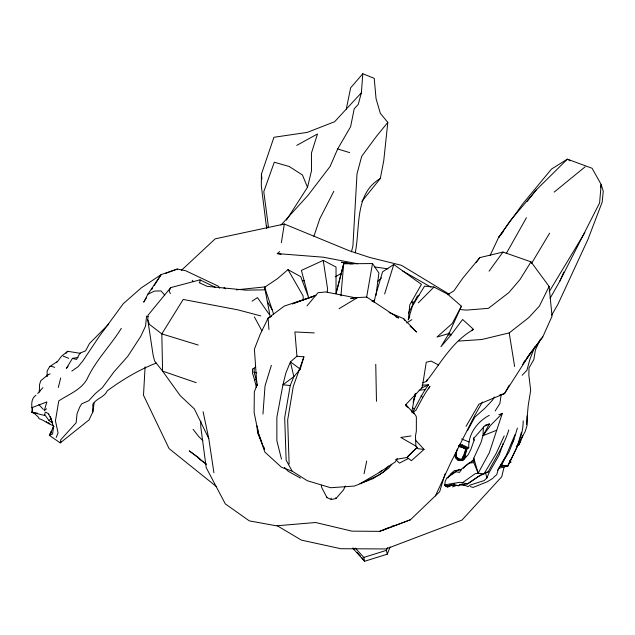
<?xml version="1.0" encoding="UTF-8"?>
<svg xmlns="http://www.w3.org/2000/svg" width="635" height="635" viewBox="0 0 635 635"><rect width="100%" height="100%" fill="white"/><g stroke="black" fill="none" stroke-linecap="round" stroke-linejoin="round"><path stroke-width="0.95" d="M375.952 295.648L378.912 273.026L372.491 263.549L343.702 263.795L336.018 293.568L336.042 267.049L323.239 260.39L301.403 270.399L308.618 297.553L300.768 276.685L287.98 269.621L277.535 278.63L264.628 287.282L269.946 315.404L257.469 297.601L252.079 301.149M508.794 429.974C504.095 445.325 495.403 458.018 488.14 471.948L483.989 473.861L478.187 473.226L473.766 462.597L473.781 458.121L481.012 442.476L482.989 435.673L489.371 423.966L485.402 425.132L473.789 438.309L474.075 440.293L470.892 449.389L468.13 454.731L463.526 459.811L458.327 460.184L455.231 456.692L456.2 458.573L458.367 460.542L461.439 460.542L462.439 459.923M361.775 201.493L380.294 178.554L383.746 160.75L387.81 122.404L380.317 113.308L376.055 98.679L374.213 78.335L362.799 73.731L361.394 92.758L334.629 121.73L307.237 132.398L273.947 137.271L261.422 174.093L261.318 185.88L266.652 228.592M47.046 376.237L47.188 370.888L49.649 366.609L57.634 361.378L61.468 356.251L67.675 351.282L80.653 353.409M39.346 391.803L39.545 384.651L40.703 380.786L47.99 374.737L50.157 373.88M256.842 381.881L254.071 372.118L254.198 367.879L255.524 367.213M455.327 456.882L455.438 453.223M456.025 452.263L455.874 457.367L455.231 456.692M213.916 472.781L208.78 438.563L194.397 408.964L180.213 395.645L162.576 371.118L154.63 361.061L153.146 355.306L147.749 319.81L148.026 315.222L170.688 287.623L200.017 279.86L199.922 282.17L199.207 282.678L207.137 286.353L246.118 290.147L265.827 289.822M466.106 456.12L463.526 459.811L458.645 458.605L456.136 456.882L456.295 458.486L456.343 452.549L457.343 449.064M498.84 414.703L502.333 413.401L496.729 430.22L482.989 435.673L483.402 426.871M523.169 420.807C523.343 437.142 514.525 451.763 507.754 466.138L499.11 468.13M145.09 366.863L143.502 395.272L169.085 448.596L216.479 486.656M327.271 292.005L327.485 288.211L323.239 260.39M53.253 425.506C48.062 424.299 44.14 419.918 38.91 418.656L38.608 417.409L34.369 413.448L31.75 412.313L32.679 411.472C31.361 406.059 30.647 398.788 35.917 395.216M489.267 415.338C477.472 421.521 468.019 434.054 468.765 447.865L466.4 448.866L458.843 446.04M262.953 414.028L265.033 385.874L271.375 365.308M451.866 484.791L445.595 486.156L444.889 484.815L445.183 481.346L446.913 477.83L455.914 471.813L459.621 472.376L461.359 469.201L468.86 463.121L473.766 462.597M526.534 424.474L528.177 405.813L530.677 390.295L528.86 375.285L529.011 367.927L533.805 359.664L535.432 349.877L540.464 339.13M340.931 295.91L343.702 263.795L336.018 293.568M50.927 433.578L51.133 431.752L49.347 435.372L60.254 442.897L89.067 419.886L92.837 411.964L94.139 402.971M456.136 456.882L458.406 459.486L458.367 460.542M355.203 252.873C360.434 227.401 354.227 193.738 380.294 178.554M501.166 394.795L499.856 403.519L495.165 410.988M281.376 242.641L284.329 224.02L349.456 250.825L369.824 257.477L401.487 265.327L449.35 294.322M49.03 414.163L45.895 412.139L45.093 412.567L44.593 415.449L31.75 412.313L32.329 408.821M281.495 459.137L276.868 440.777L276.876 417.251L282.94 384.786L285.79 373.229L290.409 361.847L296.95 356.235L303.903 356.838L300.276 369.133L293.862 376.658L290.227 385.532L284.686 417.679L286.147 460.161L292.148 471.146L307.276 480.711L330.621 487.736L354.441 486.045L373.047 478.592L383.858 471.781L388.636 466.05M366.578 297.498L372.491 263.549M411.766 412.083L415.155 393.676M352.742 548.124L364.577 561.269L387.271 554.188L390.065 546.989M374.102 302.514L375.436 295.934L382.564 271.844L393.779 264.485L421.418 284.377L409.773 304.895L408.265 319.929L412.48 305.872L424.561 286.139L433.983 287.02L447.651 294.195L461.391 306.197L449.024 333.47L440.944 346.694L450.39 335.732L462.621 319.492L473.591 329.422C452.39 341.32 440.785 362.974 426.323 381.492L422.767 382.778M346.281 109.109L350.639 87.836L362.799 73.731M364.053 473.773L366.697 461.042M463.526 459.811L462.066 459.7L464.455 455.438L465.765 449.334L466.4 448.866L462.248 446.603L458.883 445.905M413.115 402.336L415.504 394.16M462.756 459.676L464.844 455.843L466.4 448.866L464.455 455.438M257.389 384.008L254.325 391.843L254.119 412.456L258.262 432.967L264.851 452.064L281.599 467.368L292.148 471.146M504.253 466.273L501.745 476.726L461.962 520.105L385.969 548.95L340.797 548.719L301.411 540.115L277.098 525.677M58.293 387.517L60.706 377.992M351.401 251.881L352.901 246.229L357.021 173.712L361.72 156.258L376.499 136.271L387.81 122.404M361.394 92.758L358.259 104.386L354.195 108.815L350.623 126.698L337.661 148.971L330.113 166.426L307.983 195.389L281.011 225.06M600.392 187.269L601.154 184.475L592.098 168.267L567.349 159.163L551.49 169.069L522.875 203.66L498.554 237.561L490.156 255.333M521.454 432.276L516.93 447.429L507.754 466.138L501.348 465.423L501.991 466.439L501.65 465.082L504.809 458.097M414.766 397.169L415.893 393.438M445.032 473.9L439.65 491.72L410.488 519.74L383.365 529.995M493.355 477.576L496.729 474.647L498.229 469.622L509.119 451.691L513.898 439.642L517.43 428.014M384.635 293.997L393.779 264.485M257.5 384.151L256.945 385.882L254.405 349.131L260.144 334.423L268.065 318.206L284.313 306.086L314.92 295.831L292.322 303.871L316.047 295.259M303.903 356.838L293.314 386.255L287.663 420.06L289.123 463.955M313.912 236.26L319.77 218.821L333.843 191.262M464.844 455.843L467.209 448.802L459.55 444.857M462.066 459.7L465.765 449.334L462.042 447.286L458.883 446.619M503.206 443.428L499.229 454.882L489.037 472.71L486.966 477.877L484.211 480.568L470.305 485.013L468.058 486.616L461.661 484.053M39.553 392.025L40.021 390.7L42.958 387.683M496.729 430.22L489.307 452.731L478.187 473.226L475.155 473.702L462.407 482.806L460.018 482.29L444.889 484.815L445.762 486.108L450.001 485.965L453.715 484.95L456.89 485.291L452.549 486.87M458.764 445.429L462.121 446.27L462.59 444.984L459.788 444.214M53.777 426.379L53.142 428.077L53.626 426.855M534.71 346.821L529.852 359.577L526.883 370.332L522.145 375.237M514.993 434.697L506.158 455.549L497.499 470.416M387.271 554.188L386.382 550.362L387.485 547.64M56.213 437.436L58.079 432.895L55.435 420.791L58.761 400.923C68.588 394.335 80.645 390.184 86.892 379.389C95.599 360.482 110.427 345.829 121.325 328.358M509.064 462.986L507.754 466.138L501.65 465.082M428.577 388.874L429.935 386.326C424.45 393.898 420.394 402.074 415.917 410.25L412.234 412.559C417.941 403.376 421.942 393.375 428.593 384.794L422.029 385.255M170.688 287.623L169.14 291.195L170.37 293.608M448.183 487.069L445.508 486.148L444.889 484.815M408.591 319.111L409.75 316.46M550.132 298.236L559.895 281.035L563.832 272.058M522.883 435.785L518.612 445.278L516.247 446.453M522.462 364.577L542.766 336.923L552.061 316.174L549.1 286.425L531.003 261.842L502.991 252.055L479.822 257.612L462.812 278.122L453.858 290.925L447.373 294.735M426.323 381.492L427.149 379.698M435.419 495.967L450.929 462.304L474.337 416.242L482.378 402.034M53.134 428.101L53.832 426.601M345.353 486.029L343.503 489.934L336.018 498.515L331.343 499.523L326.962 497.594L321.81 487.736L321.278 485.219M504.198 435.896L496.054 453.731L483.989 473.861L478.219 476.512L467.59 483.894L459.407 485.108L458.446 485.791L454.223 484.95L449.001 485.354M53.697 426.355L49.347 435.372L52.546 434.007L53.554 427.188L50.348 416.457M549.1 286.425L539.393 306.118L528.741 317.643L509.222 332.899L481.751 339.519L458.835 341.051M463.701 455.319L461.145 460.311L461.042 459.581L458.327 460.184L456.517 457.883L458.406 459.486M559.895 281.035L599.599 202.922L601.154 184.475L603.25 191.294L602.186 202.089L587.907 239.506L557.935 304.284L551.648 315.214M511.643 444.048L513.898 439.642M219.329 288.258L218.75 286.385L185.618 270.708L177.371 269.042L161.171 274.59L147.82 294.259L143.708 302.197L146.352 298.013M408.44 313.103L417.378 296.077L419.108 295.212M413.782 399.558L414.695 397.82M461.391 306.197L452.247 323.493L437.015 337.042L449.024 333.47M467.408 430.681L474.972 417.036L484.894 408.234L492.427 400.248L494.443 397.01M447.738 478.155L449.12 475.694L454.509 472.162L459.272 469.36L461.716 469.773M506.23 253.627L526.431 217.71M509.278 385.104L504.5 393.605L478.925 404.225L466.05 426.363M521.589 437.912L525.137 431.657L527.169 425.061L527.145 415.861M549.267 291.576L584.827 232.593M397.248 458.645L395.295 461.939L379.143 472.599L359.958 483.735L379.285 474.932L388.493 468.265L391.755 464.304M531.447 263.565L549.624 233.148M47.014 376.301L47.99 374.737M531.003 261.842L519.97 279.583L508.937 292.513L488.466 308.332L466.352 310.11L459.557 309.499M151.646 289.647L152.702 287.972M154.289 285.464L161.171 274.59L141.113 287.988L123.222 303.768L99.139 336.582L83.034 360.664L78.089 366.728L71.795 371.11M542.766 336.923L530.781 352.481L504.5 393.605L499.793 394.946M286.417 220.123L307.554 187.198L311.491 170.751L311.436 153.099L317.5 133.961L296.759 145.383M463.502 468.408L464.471 466.9L472.48 460.677L474.297 460.645M523.423 362.871L525.121 360.474M526.248 358.87L530.781 352.481M489.061 271.169L502.991 252.055M61.373 441.373L60.254 442.897L60.841 439.642L76.113 422.823L77.065 413.679L79.685 407.154L81.78 403.781L88.797 400.693L95.29 393.589L102.291 387.731L114.03 371.824L127.762 356.338L140.74 336.407L145.574 326.009L146.55 316.135L148.193 316.682M482.989 435.673L490.712 425.196L502.333 413.401M68.104 366.149L66.381 368.467L72.398 358.418L78.041 357.402M476.25 262.374L479.822 257.612M503.404 231.442L498.554 237.561L510.08 220.932L536.13 190.103L567.349 159.163L570.532 160.774M527.034 201.581L536.13 190.103M66.024 353.354L67.675 351.282M37.743 393.486L40.021 390.7M306.999 305.903L317.945 292.751L325.691 291.949L356.624 298.045M471.48 461.978L473.297 459.891M44.783 414.885L49.062 420.592L51.022 418.528M108.712 324.12L89.479 343.527L85.598 350.853L79.962 353.123L76.565 359.442L72.398 358.418L73.835 358.418M418.306 302.831L433.983 287.02M396.288 459.303L407.083 457.486L417.108 447.358L415.877 446.087L400.78 437.459L411.043 435.935M56.364 362.656L57.634 361.378M407.654 456.47L417.108 447.358L417.568 448.651L424.045 449.421L411.361 460.7L407.083 457.486M181.34 270.399L215.201 238.839L284.329 224.02M377.444 281.575L381.524 277.9M458.446 485.791L459.692 484.703M450.548 473.972L454.549 470.503L460.891 469.924M46.538 408.805L44.236 410.774L46.879 401.939L31.798 407.702M281.075 254.286L277.241 253.587L279.67 251.595M554.164 192.111L585.129 166.822M379.143 472.599L382.056 470.241M256.405 387.572L254.691 380.182L256.175 379.119M449.318 475.663L452.072 473.726M481.227 474.615L467.59 483.894L462.407 482.806M406.646 322.937L411.837 319.691M492.911 478.29L487.283 481.767L473.059 487.45L470.368 486.6M268.962 329.517L268.065 318.206L271.209 316.309M339.066 308.697L357.529 297.561L366.768 297.101L398.55 318.056L395.875 316.77M268.065 318.206L271.407 316.206M335.216 276.796L341.011 273.566M372.062 301.347L374.587 300.022M408.694 458.351L399.407 463.121L395.756 459.51M485.584 425.894L489.371 423.966M147.82 294.259L154.361 291.1L161.012 290.886L164.695 295.061M421.576 388.056L428.593 384.794M156.21 363.077C138.755 369.927 122.357 379.706 107.275 390.795C104.243 397.462 96.393 398.351 92.813 404.209L92.837 411.964M200.771 421.076L200.787 426.95L206.208 467.646L225.314 503.888L249.301 520.867L276.392 525.82L315.627 522.51L351.996 531.154L379.635 531.352L389.723 527.233M391.557 526.486L394.303 525.367M471.829 330.129L473.591 329.422M379.635 531.352L410.488 519.74M165.513 273.423L177.371 269.042M355.322 548.084L363.823 557.419L386.382 550.362M253.976 368.451L252.476 368.911L252.452 372.967L254.691 380.182M445.595 486.156L451.183 484.886M516.985 445.627L518.612 445.278L520.708 441.134L520.7 439.476M446.54 486.608L450.001 485.965M49.649 366.609L51.245 366.339L54.721 367.316M302.339 280.995L304.26 280.67M486.307 472.257L488.14 471.948M357.529 297.561L350.687 298.45L353.647 298.355M236.323 289.846L265.62 286.837M419.108 390.215L425.617 389.549M314.262 332.915L294.918 331.954L296.95 356.235M448.191 334.82L451.041 334.994M277.241 253.587L323.342 257.199L357.568 263.787M290.227 385.532L282.94 384.786L293.862 376.658L290.409 361.847L300.276 369.133M353.068 263.89L341.416 262.239L351.147 263.922M374.428 266.922L388.025 268.851M31.75 412.313L37.544 413.202M460.462 484.648L464.129 485.275M411.496 301.712L414.361 302.292M462.121 446.27L468.765 447.865L462.59 444.984M260.802 315.92L237.839 309.84L183.213 299.45L161.822 333.899L162.576 371.118L196.191 382.683M254.071 372.118L256.842 372.912M337.661 148.971L349.663 152.606M198.207 345.043L161.822 333.899L149.408 324.35L147.749 319.81M469.146 441.968L461.542 438.968M68.699 358.299L63.254 356.14M445.072 485.584L446.302 486.069M225.568 288.615L223.933 287.957L225.703 288.782M389.088 312.483L403.622 318.611L416.56 332.049L410.186 326.192M412.552 412.599L414.195 413.329L412.615 412.512M200.017 279.86L215.678 287.512M438.602 365.03L431.181 361.093L426.268 362.228L422.243 387.382L405.733 404.662L406.432 406.71M300.49 478.123L288.203 471.297L284.424 467.376M412.71 407.956L414.425 408.924M402.59 270.915L430.919 287.131M200.692 459.47L189.238 450.85L198.715 457.851M446.778 486.632L447.477 487.061M48.157 422.561L49.824 423.585M509.722 461.407L510.889 462.153L509.619 460.685M49.062 420.592L52.403 422.854M206.129 463.78L198.128 457.97L206.359 464.415M411.305 302.149L413.607 304.03M448.866 332.891L451.167 334.772M420.973 395.859L422.473 397.232M509.81 461.129L510.889 462.153M202.875 440.634L198.652 436.451L193.08 429.331M38.838 404.59L43.331 409.392M415.552 440.166L424.045 449.421M353.155 548.053L354.481 549.513M357.14 552.434L360.466 556.085M361.791 557.546L364.577 561.269L363.823 557.419M408.146 407.63L405.733 404.662L415.496 415.068L416.377 416.989L416.338 431.109L415.504 435.92L415.877 446.087M192.191 280.265L193.35 281.694M403.622 318.611L405.138 320.77M267.327 301.609L272.209 309.832L273.629 314.325M287.98 269.621L303.062 295.815L303.308 299.736M254.397 316.936L261.85 330.724M501.142 464.772L501.991 466.439M335.653 497.745L336.018 498.515M48.689 414.226L52.34 422.148M264.573 449.517L257.516 432.625L257.08 425.902M307.57 187.468L302.443 174.982L289.227 166.513L274.288 162.227L263.787 191.659L268.534 227.759M261.787 442.135L258.262 432.967L257.858 429.046M263.549 446.715L264.612 449.469M264.628 287.282L272.209 309.832M445.222 485.227L445.508 486.148M485.299 472.337L486.966 477.877M473.781 458.121L478.187 473.226M46.498 421.537L46.744 422.442M326.771 496.84L326.962 497.594M473.496 437.888L474.075 440.293M203.089 411.71L208.78 438.563M331.097 498.102L331.343 499.523M509.222 332.899L514.612 366.49M454.009 483.298L454.223 484.95M261.422 174.093L261.93 178.991M266.803 225.981L267.002 227.941M375.753 364.307L376.476 401.344M413.75 411.496L413.774 413.441"/></g></svg>
